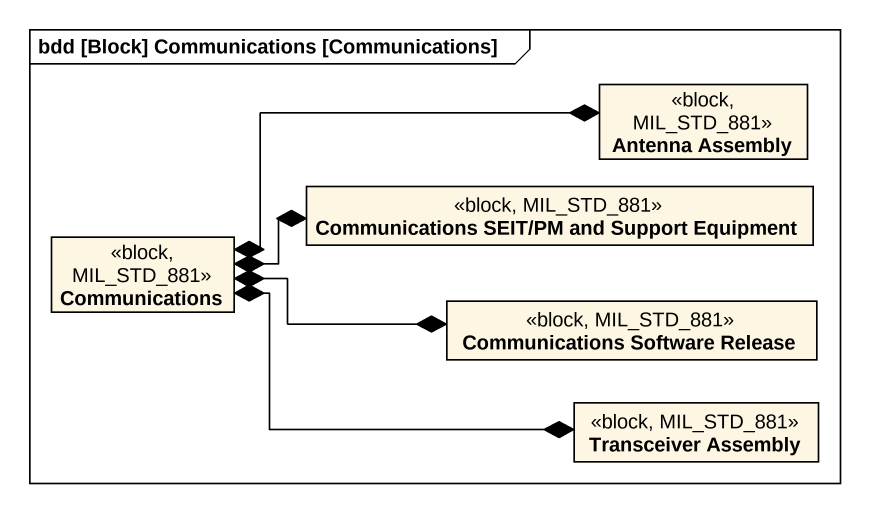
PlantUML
@startuml
mainframe bdd [Block] Communications [Communications]
hide circle
hide empty members
class "Antenna Assembly" as Antenna_Assembly <<block, MIL_STD_881>>
class "Communications SEIT/PM and Support Equipment" as Communications_SEIT_PM_and <<block, MIL_STD_881>>
class Communications <<block, MIL_STD_881>>
class "Communications Software Release" as Communications_Software <<block, MIL_STD_881>>
class "Transceiver Assembly" as Transceiver_Assembly <<block, MIL_STD_881>>
Communications *-right-* Antenna_Assembly
Communications *-right-* Communications_SEIT_PM_and
Communications *-right-* Communications_Software
Communications *-right-* Transceiver_Assembly
@enduml
